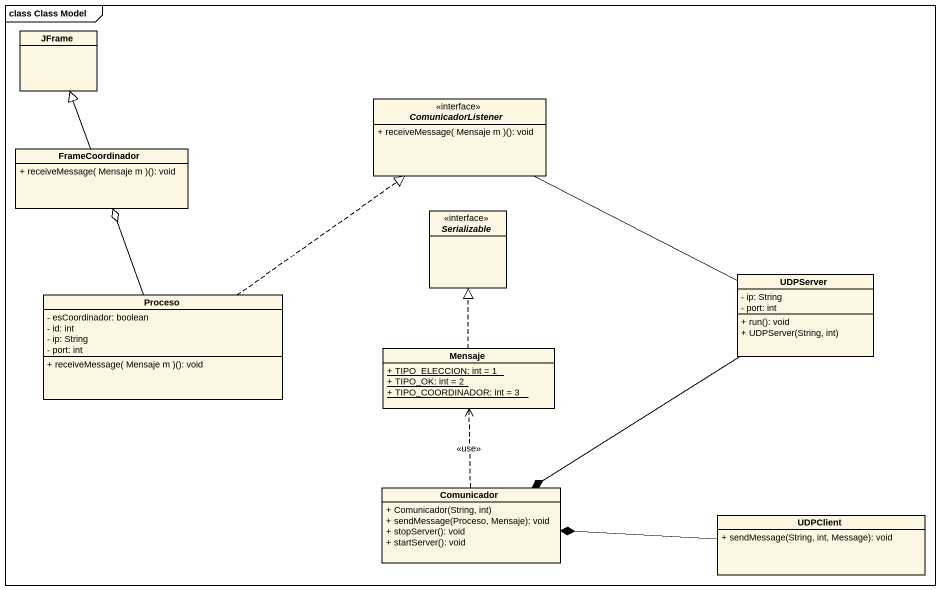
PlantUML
@startuml
mainframe class Class Model
hide circle
hide empty members
skinparam classAttributeIconSize 0
class JFrame
interface ComunicadorListener {
  + receiveMessage( Mensaje m )(): void
}
class FrameCoordinador {
  + receiveMessage( Mensaje m )(): void
}
interface Serializable
class Proceso {
  - esCoordinador: boolean
  - id: int
  - ip: String
  - port: int
  + receiveMessage( Mensaje m )(): void
}
class UDPServer {
  - ip: String
  - port: int
  + run(): void
  + UDPServer(String, int)
}
class Mensaje {
  {static} + TIPO_ELECCION: int = 1
  {static} + TIPO_OK: int = 2
  {static} + TIPO_COORDINADOR: int = 3
}
class Comunicador {
  + Comunicador(String, int)
  + sendMessage(Proceso, Mensaje): void
  + stopServer(): void
  + startServer(): void
}
class UDPClient {
  + sendMessage(String, int, Message): void
}
ComunicadorListener -right- UDPServer
FrameCoordinador -up-|> JFrame
Proceso .up.|> ComunicadorListener
Proceso -up-o FrameCoordinador
UDPServer --* Comunicador
Mensaje .up.|> Serializable
Comunicador .up.> Mensaje : <<use>>
UDPClient -left-* Comunicador
@enduml
